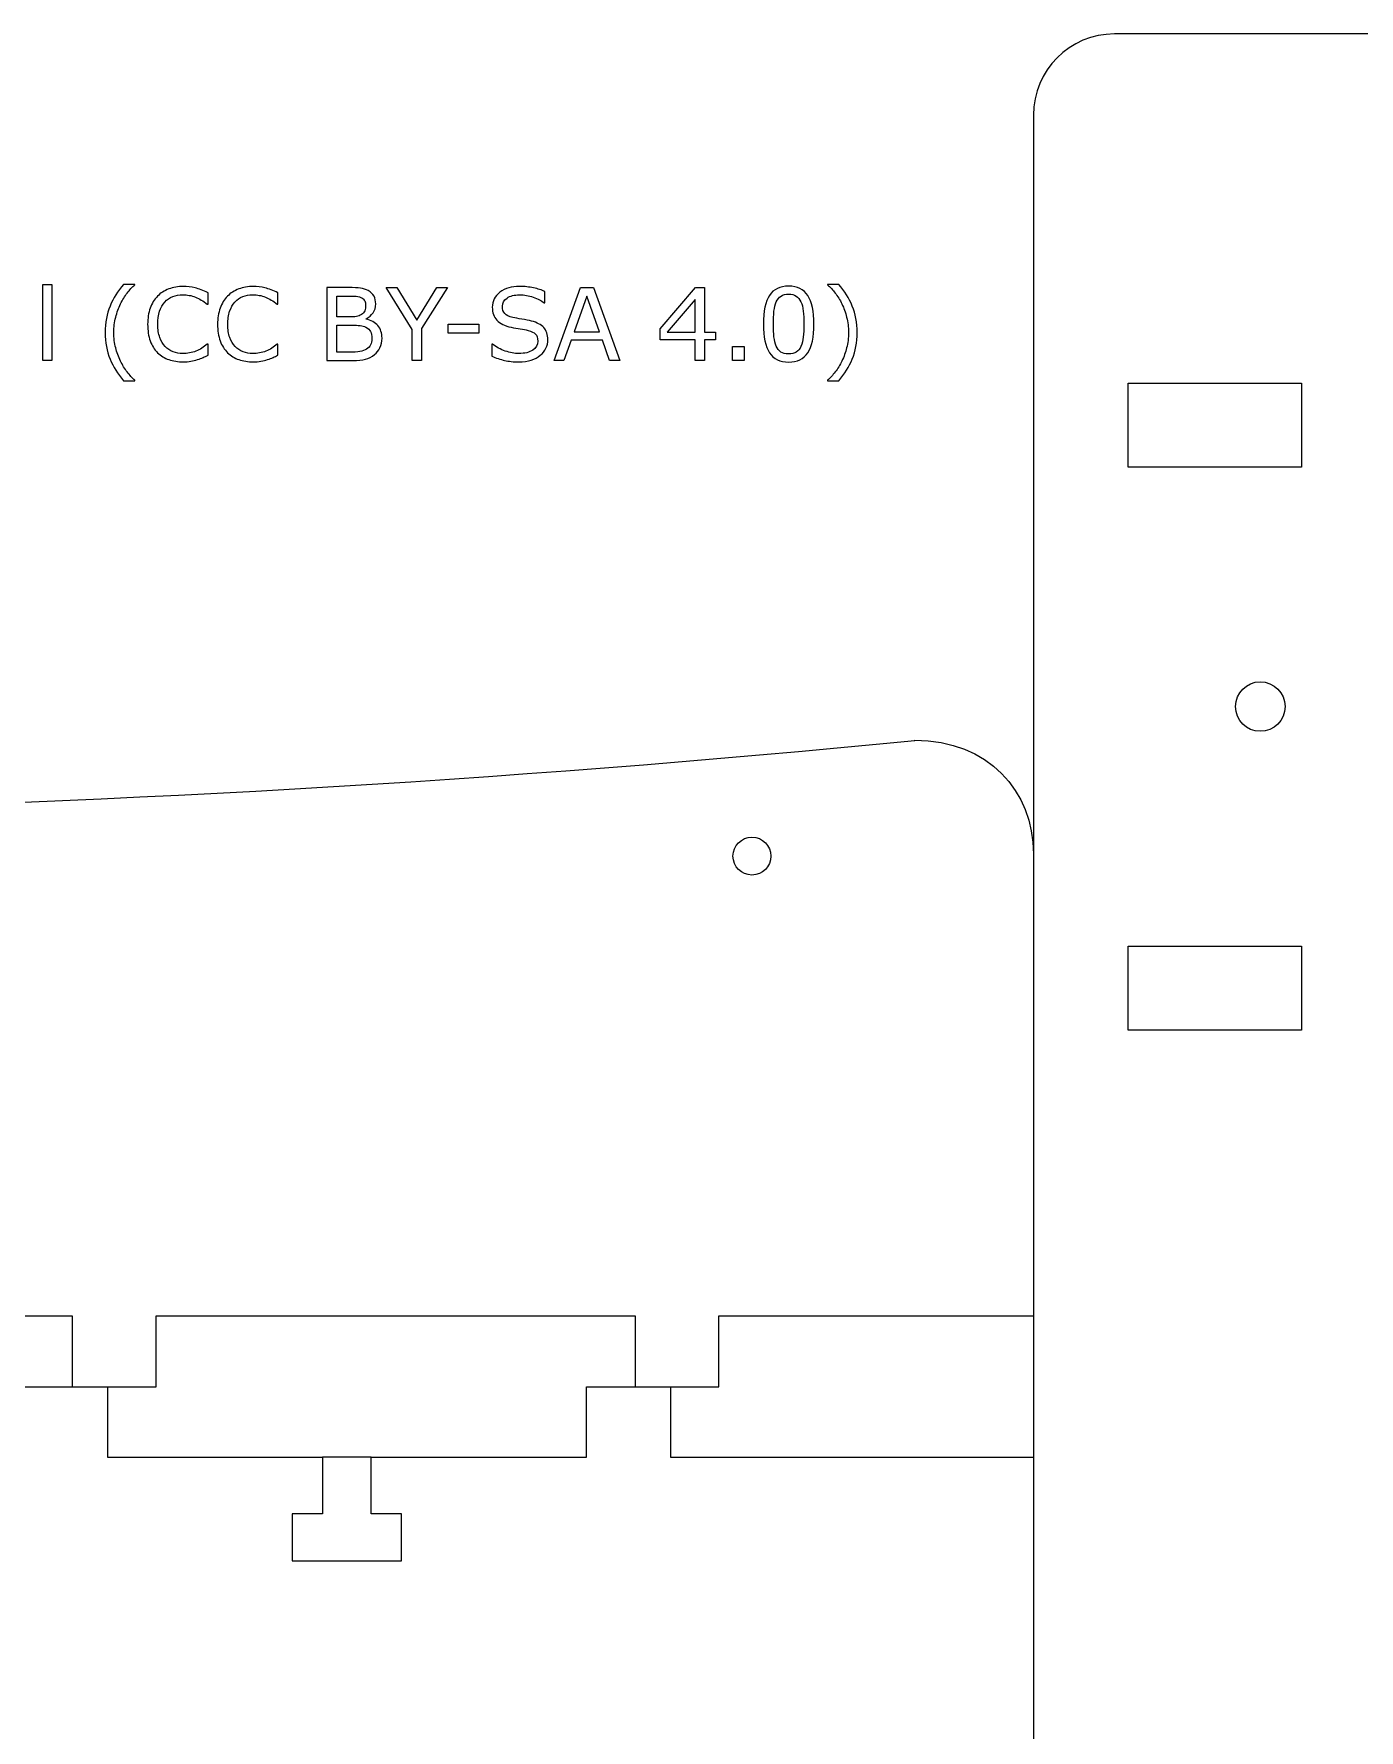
# Model space of a CAD drawing. Extents: x -242 to 725, y -105 to 391.
# Drawn here: x -23 to 74.9, y 253.3 to 378.7 of the extents above; entities that cross this region are included whole.
import ezdxf

# ---------------------------------------------------------------- set-up
doc = ezdxf.new("R2010")
doc.units = 0
doc.header["$MEASUREMENT"] = 0
doc.layers.add('LAYER_1', color=160, linetype='Continuous')
doc.layers.add('LAYER_X5F_1_X5F_0', color=160, linetype='Continuous')

# ---------------------------------------------------------------- blocks, each defined once
blk = doc.blocks.new('AI9-BLK1')
at = {"layer": 'LAYER_1', "color": 7}
for points in [[(80.19, -10.87), (79.51, -10.87), (79.51, -5.24), (80.19, -5.24)], [(109.41, -5.48), (107.51, -8.51), (107.51, -10.87), (106.8, -10.87), (106.8, -8.58), (104.89, -5.48), (105.68, -5.48), (107.16, -7.89), (108.64, -5.48)], [(122.16, -10.87), (121.4, -10.87), (120.88, -9.37), (118.55, -9.37), (118.03, -10.87), (117.3, -10.87), (119.26, -5.48), (120.21, -5.48)], [(120.65, -8.75), (119.71, -6.11), (118.77, -8.75)], [(129.22, -9.35), (128.42, -9.35), (128.42, -10.87), (127.73, -10.87), (127.73, -9.35), (125.15, -9.35), (125.15, -8.52), (127.75, -5.48), (128.42, -5.48), (128.42, -8.76), (129.22, -8.76)], [(127.73, -8.76), (127.73, -6.36), (125.66, -8.76)], [(111.73, -8.84), (109.47, -8.84), (109.47, -8.19), (111.73, -8.19)], [(131.35, -10.87), (130.49, -10.87), (130.49, -9.83), (131.35, -9.83)]]:
    blk.add_lwpolyline(points, close=True, dxfattribs=at)
for points, knots in [([(86.31, -12.36), (86.31, -12.36), (85.48, -12.36), (85.48, -12.36), (85.05, -11.87), (84.72, -11.33), (84.48, -10.76), (84.24, -10.18), (84.12, -9.52), (84.12, -8.8), (84.12, -8.07), (84.24, -7.42), (84.48, -6.84), (84.72, -6.26), (85.05, -5.73), (85.48, -5.24), (85.48, -5.24), (86.31, -5.24), (86.31, -5.24), (86.31, -5.24), (86.31, -5.27), (86.31, -5.27), (86.11, -5.45), (85.92, -5.65), (85.75, -5.88), (85.57, -6.11), (85.4, -6.38), (85.25, -6.69), (85.11, -6.98), (84.99, -7.31), (84.9, -7.67), (84.81, -8.03), (84.76, -8.4), (84.76, -8.8), (84.76, -9.21), (84.81, -9.59), (84.9, -9.93), (84.98, -10.27), (85.1, -10.6), (85.25, -10.91), (85.4, -11.2), (85.56, -11.47), (85.75, -11.71), (85.93, -11.95), (86.12, -12.16), (86.31, -12.32), (86.31, -12.32), (86.31, -12.36), (86.31, -12.36)], [0, 0, 0, 0, 1, 1, 1, 2, 2, 2, 3, 3, 3, 4, 4, 4, 5, 5, 5, 6, 6, 6, 7, 7, 7, 8, 8, 8, 9, 9, 9, 10, 10, 10, 11, 11, 11, 12, 12, 12, 13, 13, 13, 14, 14, 14, 15, 15, 15, 16, 16, 16, 16]), ([(91.72, -10.48), (91.59, -10.54), (91.47, -10.59), (91.36, -10.65), (91.25, -10.7), (91.11, -10.75), (90.94, -10.8), (90.79, -10.85), (90.63, -10.89), (90.46, -10.92), (90.29, -10.95), (90.1, -10.97), (89.89, -10.97), (89.5, -10.97), (89.15, -10.91), (88.83, -10.8), (88.51, -10.7), (88.23, -10.52), (87.99, -10.29), (87.76, -10.06), (87.58, -9.77), (87.45, -9.42), (87.32, -9.06), (87.26, -8.65), (87.26, -8.19), (87.26, -7.74), (87.32, -7.35), (87.44, -7), (87.57, -6.65), (87.75, -6.35), (87.99, -6.11), (88.22, -5.88), (88.49, -5.7), (88.82, -5.58), (89.14, -5.45), (89.5, -5.39), (89.9, -5.39), (90.18, -5.39), (90.47, -5.43), (90.76, -5.5), (91.05, -5.57), (91.37, -5.69), (91.72, -5.86), (91.72, -5.86), (91.72, -6.71), (91.72, -6.71), (91.72, -6.71), (91.67, -6.71), (91.67, -6.71), (91.37, -6.47), (91.08, -6.29), (90.79, -6.18), (90.49, -6.06), (90.18, -6.01), (89.85, -6.01), (89.58, -6.01), (89.33, -6.05), (89.12, -6.14), (88.9, -6.23), (88.7, -6.36), (88.53, -6.55), (88.37, -6.73), (88.24, -6.96), (88.14, -7.23), (88.05, -7.51), (88.01, -7.83), (88.01, -8.19), (88.01, -8.57), (88.06, -8.89), (88.16, -9.16), (88.26, -9.44), (88.39, -9.66), (88.55, -9.83), (88.72, -10.01), (88.92, -10.14), (89.15, -10.22), (89.37, -10.31), (89.61, -10.35), (89.86, -10.35), (90.2, -10.35), (90.52, -10.29), (90.83, -10.18), (91.13, -10.06), (91.41, -9.88), (91.67, -9.65), (91.67, -9.65), (91.72, -9.65), (91.72, -9.65), (91.72, -9.65), (91.72, -10.48), (91.72, -10.48)], [0, 0, 0, 0, 1, 1, 1, 2, 2, 2, 3, 3, 3, 4, 4, 4, 5, 5, 5, 6, 6, 6, 7, 7, 7, 8, 8, 8, 9, 9, 9, 10, 10, 10, 11, 11, 11, 12, 12, 12, 13, 13, 13, 14, 14, 14, 15, 15, 15, 16, 16, 16, 17, 17, 17, 18, 18, 18, 19, 19, 19, 20, 20, 20, 21, 21, 21, 22, 22, 22, 23, 23, 23, 24, 24, 24, 25, 25, 25, 26, 26, 26, 27, 27, 27, 28, 28, 28, 29, 29, 29, 30, 30, 30, 30]), ([(96.89, -10.48), (96.76, -10.54), (96.64, -10.59), (96.53, -10.65), (96.43, -10.7), (96.29, -10.75), (96.11, -10.8), (95.97, -10.85), (95.81, -10.89), (95.63, -10.92), (95.46, -10.95), (95.27, -10.97), (95.06, -10.97), (94.67, -10.97), (94.32, -10.91), (94, -10.8), (93.68, -10.7), (93.4, -10.52), (93.17, -10.29), (92.93, -10.06), (92.75, -9.77), (92.62, -9.42), (92.49, -9.06), (92.43, -8.65), (92.43, -8.19), (92.43, -7.74), (92.49, -7.35), (92.62, -7), (92.74, -6.65), (92.92, -6.35), (93.16, -6.11), (93.39, -5.88), (93.66, -5.7), (93.99, -5.58), (94.31, -5.45), (94.67, -5.39), (95.07, -5.39), (95.36, -5.39), (95.65, -5.43), (95.93, -5.5), (96.22, -5.57), (96.54, -5.69), (96.89, -5.86), (96.89, -5.86), (96.89, -6.71), (96.89, -6.71), (96.89, -6.71), (96.84, -6.71), (96.84, -6.71), (96.54, -6.47), (96.25, -6.29), (95.96, -6.18), (95.67, -6.06), (95.36, -6.01), (95.02, -6.01), (94.75, -6.01), (94.51, -6.05), (94.29, -6.14), (94.07, -6.23), (93.88, -6.36), (93.71, -6.55), (93.54, -6.73), (93.41, -6.96), (93.32, -7.23), (93.22, -7.51), (93.18, -7.83), (93.18, -8.19), (93.18, -8.57), (93.23, -8.89), (93.33, -9.16), (93.43, -9.44), (93.57, -9.66), (93.73, -9.83), (93.9, -10.01), (94.09, -10.14), (94.32, -10.22), (94.54, -10.31), (94.78, -10.35), (95.03, -10.35), (95.38, -10.35), (95.7, -10.29), (96, -10.18), (96.3, -10.06), (96.58, -9.88), (96.84, -9.65), (96.84, -9.65), (96.89, -9.65), (96.89, -9.65), (96.89, -9.65), (96.89, -10.48), (96.89, -10.48)], [0, 0, 0, 0, 1, 1, 1, 2, 2, 2, 3, 3, 3, 4, 4, 4, 5, 5, 5, 6, 6, 6, 7, 7, 7, 8, 8, 8, 9, 9, 9, 10, 10, 10, 11, 11, 11, 12, 12, 12, 13, 13, 13, 14, 14, 14, 15, 15, 15, 16, 16, 16, 17, 17, 17, 18, 18, 18, 19, 19, 19, 20, 20, 20, 21, 21, 21, 22, 22, 22, 23, 23, 23, 24, 24, 24, 25, 25, 25, 26, 26, 26, 27, 27, 27, 28, 28, 28, 29, 29, 29, 30, 30, 30, 30]), ([(104.58, -9.21), (104.58, -9.48), (104.53, -9.72), (104.43, -9.92), (104.33, -10.13), (104.19, -10.3), (104.02, -10.43), (103.82, -10.59), (103.6, -10.7), (103.35, -10.77), (103.11, -10.84), (102.8, -10.87), (102.43, -10.87), (102.43, -10.87), (100.51, -10.87), (100.51, -10.87), (100.51, -10.87), (100.51, -5.48), (100.51, -5.48), (100.51, -5.48), (102.11, -5.48), (102.11, -5.48), (102.5, -5.48), (102.8, -5.49), (102.99, -5.52), (103.19, -5.55), (103.38, -5.61), (103.56, -5.7), (103.75, -5.81), (103.9, -5.94), (103.99, -6.1), (104.07, -6.27), (104.12, -6.46), (104.12, -6.69), (104.12, -6.95), (104.05, -7.16), (103.92, -7.34), (103.79, -7.52), (103.62, -7.67), (103.4, -7.78), (103.4, -7.78), (103.4, -7.81), (103.4, -7.81), (103.77, -7.88), (104.06, -8.04), (104.27, -8.29), (104.48, -8.53), (104.58, -8.84), (104.58, -9.21)], [0, 0, 0, 0, 1, 1, 1, 2, 2, 2, 3, 3, 3, 4, 4, 4, 5, 5, 5, 6, 6, 6, 7, 7, 7, 8, 8, 8, 9, 9, 9, 10, 10, 10, 11, 11, 11, 12, 12, 12, 13, 13, 13, 14, 14, 14, 15, 15, 15, 16, 16, 16, 16]), ([(103.37, -6.79), (103.37, -6.66), (103.35, -6.55), (103.31, -6.46), (103.26, -6.37), (103.19, -6.3), (103.1, -6.24), (102.98, -6.18), (102.85, -6.14), (102.68, -6.12), (102.52, -6.1), (102.32, -6.1), (102.08, -6.1), (102.08, -6.1), (101.23, -6.1), (101.23, -6.1), (101.23, -6.1), (101.23, -7.65), (101.23, -7.65), (101.23, -7.65), (102.16, -7.65), (102.16, -7.65), (102.38, -7.65), (102.56, -7.64), (102.69, -7.62), (102.82, -7.59), (102.95, -7.55), (103.06, -7.47), (103.17, -7.4), (103.25, -7.31), (103.3, -7.19), (103.35, -7.08), (103.37, -6.94), (103.37, -6.79)], [0, 0, 0, 0, 1, 1, 1, 2, 2, 2, 3, 3, 3, 4, 4, 4, 5, 5, 5, 6, 6, 6, 7, 7, 7, 8, 8, 8, 9, 9, 9, 10, 10, 10, 11, 11, 11, 11]), ([(116.84, -9.34), (116.84, -9.54), (116.79, -9.75), (116.69, -9.96), (116.6, -10.16), (116.46, -10.34), (116.28, -10.48), (116.09, -10.63), (115.87, -10.75), (115.61, -10.84), (115.35, -10.93), (115.04, -10.97), (114.68, -10.97), (114.3, -10.97), (113.95, -10.93), (113.64, -10.86), (113.33, -10.79), (113.01, -10.68), (112.69, -10.54), (112.69, -10.54), (112.69, -9.65), (112.69, -9.65), (112.69, -9.65), (112.74, -9.65), (112.74, -9.65), (113.02, -9.87), (113.33, -10.05), (113.69, -10.17), (114.04, -10.29), (114.38, -10.35), (114.69, -10.35), (115.13, -10.35), (115.47, -10.27), (115.72, -10.1), (115.97, -9.94), (116.09, -9.71), (116.09, -9.44), (116.09, -9.2), (116.03, -9.02), (115.92, -8.91), (115.8, -8.8), (115.62, -8.71), (115.38, -8.64), (115.2, -8.6), (115.01, -8.56), (114.8, -8.53), (114.59, -8.49), (114.36, -8.45), (114.13, -8.41), (113.65, -8.3), (113.3, -8.13), (113.07, -7.89), (112.84, -7.64), (112.73, -7.32), (112.73, -6.93), (112.73, -6.48), (112.92, -6.11), (113.3, -5.82), (113.68, -5.53), (114.16, -5.39), (114.74, -5.39), (115.12, -5.39), (115.47, -5.43), (115.78, -5.5), (116.1, -5.57), (116.38, -5.66), (116.62, -5.77), (116.62, -5.77), (116.62, -6.61), (116.62, -6.61), (116.62, -6.61), (116.57, -6.61), (116.57, -6.61), (116.36, -6.44), (116.1, -6.3), (115.76, -6.18), (115.43, -6.07), (115.09, -6.01), (114.74, -6.01), (114.36, -6.01), (114.06, -6.09), (113.82, -6.25), (113.59, -6.41), (113.48, -6.61), (113.48, -6.86), (113.48, -7.09), (113.53, -7.26), (113.65, -7.39), (113.77, -7.52), (113.97, -7.62), (114.26, -7.68), (114.41, -7.72), (114.63, -7.76), (114.92, -7.81), (115.2, -7.85), (115.44, -7.9), (115.64, -7.95), (116.03, -8.06), (116.33, -8.22), (116.54, -8.43), (116.74, -8.65), (116.84, -8.95), (116.84, -9.34)], [0, 0, 0, 0, 1, 1, 1, 2, 2, 2, 3, 3, 3, 4, 4, 4, 5, 5, 5, 6, 6, 6, 7, 7, 7, 8, 8, 8, 9, 9, 9, 10, 10, 10, 11, 11, 11, 12, 12, 12, 13, 13, 13, 14, 14, 14, 15, 15, 15, 16, 16, 16, 17, 17, 17, 18, 18, 18, 19, 19, 19, 20, 20, 20, 21, 21, 21, 22, 22, 22, 23, 23, 23, 24, 24, 24, 25, 25, 25, 26, 26, 26, 27, 27, 27, 28, 28, 28, 29, 29, 29, 30, 30, 30, 31, 31, 31, 32, 32, 32, 33, 33, 33, 34, 34, 34, 34]), ([(136.5, -8.17), (136.5, -9.14), (136.35, -9.85), (136.04, -10.3), (135.74, -10.75), (135.27, -10.98), (134.63, -10.98), (133.99, -10.98), (133.52, -10.75), (133.22, -10.29), (132.92, -9.83), (132.77, -9.13), (132.77, -8.18), (132.77, -7.22), (132.92, -6.51), (133.22, -6.05), (133.52, -5.6), (133.99, -5.37), (134.63, -5.37), (135.28, -5.37), (135.75, -5.6), (136.05, -6.07), (136.35, -6.53), (136.5, -7.23), (136.5, -8.17)], [0, 0, 0, 0, 1, 1, 1, 2, 2, 2, 3, 3, 3, 4, 4, 4, 5, 5, 5, 6, 6, 6, 7, 7, 7, 8, 8, 8, 8]), ([(135.54, -9.82), (135.63, -9.62), (135.68, -9.39), (135.71, -9.13), (135.74, -8.86), (135.76, -8.54), (135.76, -8.17), (135.76, -7.8), (135.74, -7.48), (135.71, -7.21), (135.68, -6.94), (135.63, -6.71), (135.54, -6.53), (135.45, -6.34), (135.34, -6.2), (135.19, -6.11), (135.05, -6.01), (134.86, -5.96), (134.63, -5.96), (134.41, -5.96), (134.22, -6.01), (134.07, -6.11), (133.93, -6.2), (133.81, -6.34), (133.72, -6.53), (133.64, -6.71), (133.58, -6.94), (133.55, -7.23), (133.52, -7.52), (133.51, -7.84), (133.51, -8.18), (133.51, -8.56), (133.52, -8.87), (133.55, -9.12), (133.58, -9.38), (133.63, -9.6), (133.72, -9.81), (133.8, -9.99), (133.91, -10.14), (134.06, -10.24), (134.2, -10.34), (134.39, -10.38), (134.63, -10.38), (134.86, -10.38), (135.05, -10.34), (135.2, -10.24), (135.35, -10.15), (135.46, -10.01), (135.54, -9.82)], [0, 0, 0, 0, 1, 1, 1, 2, 2, 2, 3, 3, 3, 4, 4, 4, 5, 5, 5, 6, 6, 6, 7, 7, 7, 8, 8, 8, 9, 9, 9, 10, 10, 10, 11, 11, 11, 12, 12, 12, 13, 13, 13, 14, 14, 14, 15, 15, 15, 16, 16, 16, 16]), ([(139.7, -8.8), (139.7, -9.52), (139.58, -10.18), (139.34, -10.76), (139.1, -11.33), (138.77, -11.87), (138.34, -12.36), (138.34, -12.36), (137.51, -12.36), (137.51, -12.36), (137.51, -12.36), (137.51, -12.32), (137.51, -12.32), (137.7, -12.16), (137.89, -11.95), (138.07, -11.71), (138.26, -11.47), (138.43, -11.2), (138.57, -10.91), (138.72, -10.6), (138.84, -10.27), (138.92, -9.93), (139.01, -9.59), (139.06, -9.21), (139.06, -8.8), (139.06, -8.4), (139.01, -8.03), (138.92, -7.67), (138.83, -7.31), (138.72, -6.98), (138.57, -6.69), (138.42, -6.38), (138.25, -6.11), (138.07, -5.88), (137.9, -5.65), (137.71, -5.45), (137.51, -5.27), (137.51, -5.27), (137.51, -5.24), (137.51, -5.24), (137.51, -5.24), (138.34, -5.24), (138.34, -5.24), (138.77, -5.73), (139.1, -6.26), (139.34, -6.84), (139.58, -7.42), (139.7, -8.07), (139.7, -8.8)], [0, 0, 0, 0, 1, 1, 1, 2, 2, 2, 3, 3, 3, 4, 4, 4, 5, 5, 5, 6, 6, 6, 7, 7, 7, 8, 8, 8, 9, 9, 9, 10, 10, 10, 11, 11, 11, 12, 12, 12, 13, 13, 13, 14, 14, 14, 15, 15, 15, 16, 16, 16, 16]), ([(103.83, -9.24), (103.83, -9.02), (103.8, -8.85), (103.74, -8.73), (103.67, -8.6), (103.55, -8.49), (103.38, -8.4), (103.27, -8.34), (103.12, -8.3), (102.96, -8.28), (102.79, -8.27), (102.59, -8.26), (102.36, -8.26), (102.36, -8.26), (101.23, -8.26), (101.23, -8.26), (101.23, -8.26), (101.23, -10.25), (101.23, -10.25), (101.23, -10.25), (102.18, -10.25), (102.18, -10.25), (102.49, -10.25), (102.75, -10.24), (102.95, -10.2), (103.15, -10.17), (103.31, -10.11), (103.44, -10.03), (103.58, -9.93), (103.68, -9.83), (103.74, -9.71), (103.8, -9.59), (103.83, -9.43), (103.83, -9.24)], [0, 0, 0, 0, 1, 1, 1, 2, 2, 2, 3, 3, 3, 4, 4, 4, 5, 5, 5, 6, 6, 6, 7, 7, 7, 8, 8, 8, 9, 9, 9, 10, 10, 10, 11, 11, 11, 11])]:
    blk.add_open_spline(points, degree=3, knots=knots, dxfattribs=at)

msp = doc.modelspace()

# ---------------------------------------------------------------- linework, layer by layer
at = {"layer": 'LAYER_X5F_1_X5F_0', "color": 1}
msp.add_line((1.88, 273.49), (-1.72, 273.49), dxfattribs=at)
for points in [[(57.83, 346.66), (57.83, 352.85), (70.63, 352.85), (70.63, 346.66)], [(57.83, 305.05), (57.83, 311.25), (70.63, 311.25), (70.63, 305.05)]]:
    msp.add_lwpolyline(points, close=True, dxfattribs=at)
msp.add_lwpolyline([(-122.15, 273.49), (-23.82, 273.49), (-23.82, 273.49), (-23.82, 278.68), (-17.61, 278.68), (-17.61, 273.49), (-1.72, 273.49), (-1.72, 269.3), (-3.97, 269.3), (-3.97, 265.82), (4.13, 265.82), (4.13, 269.3), (1.88, 269.3), (1.88, 273.49), (17.79, 273.49), (17.79, 278.68), (24, 278.68), (24, 273.49), (50.82, 273.49)], dxfattribs=at)
msp.add_circle((67.59, 328.96), 1.83, dxfattribs=at)
at = {"layer": 'LAYER_X5F_1_X5F_0', "color": 7}
for points, knots in [([(56.82, 134.66), (53.5, 134.66), (50.82, 137.34), (50.82, 140.66), (50.82, 140.66), (50.82, 372.67), (50.82, 372.67), (50.82, 375.98), (53.5, 378.67), (56.82, 378.67), (56.82, 378.67), (399.09, 378.67), (399.09, 378.67), (399.09, 378.67), (399.09, 378.67), (399.09, 378.67), (418.99, 378.67), (420.45, 324.22), (420.45, 256.94), (420.45, 189.35), (418.99, 134.66), (399.09, 134.66), (399.09, 134.66), (56.82, 134.66), (56.82, 134.66), (56.82, 134.66), (56.82, 134.66), (56.82, 134.66)], [0, 0, 0, 0, 1, 1, 1, 2, 2, 2, 3, 3, 3, 4, 4, 4, 5, 5, 5, 6, 6, 6, 7, 7, 7, 8, 8, 8, 9, 9, 9, 9]), ([(-141.19, 323.24), (-157.44, 324.23), (-154.23, 323.73), (-165.39, 324.65), (-172.22, 325.19), (-176.55, 325.8), (-183.37, 326.47), (-188.8, 326.47), (-193.19, 322.71), (-193.19, 318.07), (-193.19, 318.07), (-193.19, 143.16), (-193.19, 143.16), (-193.19, 138.52), (-189.36, 134.76), (-183.93, 134.76), (-108.95, 142.09), (-33.42, 142.06), (41.56, 134.66), (41.56, 134.66), (41.5, 134.66), (41.5, 134.66), (46.93, 134.66), (50.82, 138.42), (50.82, 143.06), (50.82, 143.06), (50.82, 318.07), (50.82, 318.07), (50.82, 322.71), (47.49, 326.47), (42.06, 326.47), (42.06, 326.47), (42.06, 326.46), (42.06, 326.46), (-19.13, 320.43), (-79.94, 319.44), (-141.19, 323.24)], [0, 0, 0, 0, 1, 1, 1, 2, 2, 2, 3, 3, 3, 4, 4, 4, 5, 5, 5, 6, 6, 6, 7, 7, 7, 8, 8, 8, 9, 9, 9, 10, 10, 10, 11, 11, 11, 12, 12, 12, 12])]:
    msp.add_open_spline(points, degree=3, knots=knots, dxfattribs=at)
at = {"layer": 'LAYER_X5F_1_X5F_0', "color": 1}
for points, knots in [([(28.62, 317.91), (28.62, 317.13), (29.25, 316.51), (30.02, 316.51), (30.8, 316.51), (31.42, 317.13), (31.42, 317.91), (31.42, 318.68), (30.8, 319.31), (30.02, 319.31), (29.25, 319.31), (28.62, 318.68), (28.62, 317.91), (28.62, 317.91), (28.62, 317.91), (28.62, 317.91)], [0, 0, 0, 0, 1, 1, 1, 2, 2, 2, 3, 3, 3, 4, 4, 4, 5, 5, 5, 5]), ([(-140.68, 283.93), (-140.68, 283.93), (-124.77, 283.93), (-124.77, 283.93), (-124.77, 283.93), (-124.77, 278.68), (-124.77, 278.68), (-124.77, 278.68), (-118.56, 278.68), (-118.56, 278.68), (-118.56, 278.68), (-118.56, 283.93), (-118.56, 283.93), (-118.56, 283.93), (-20.23, 283.93), (-20.23, 283.93), (-20.23, 283.93), (-20.23, 283.93), (-20.23, 283.93), (-20.23, 283.93), (-20.23, 278.68), (-20.23, 278.68), (-20.23, 278.68), (-20.23, 278.68), (-20.23, 278.68), (-20.23, 278.68), (-14.02, 278.68), (-14.02, 278.68), (-14.02, 278.68), (-14.02, 283.93), (-14.02, 283.93), (-14.02, 283.93), (-14.02, 283.93), (-14.02, 283.93), (-14.02, 283.93), (21.38, 283.93), (21.38, 283.93), (21.38, 283.93), (21.38, 283.93), (21.38, 283.93), (21.38, 283.93), (21.38, 278.68), (21.38, 278.68), (21.38, 278.68), (27.58, 278.68), (27.58, 278.68), (27.58, 278.68), (27.58, 283.93), (27.58, 283.93), (27.58, 283.93), (50.82, 283.93), (50.82, 283.93)], [0, 0, 0, 0, 1, 1, 1, 2, 2, 2, 3, 3, 3, 4, 4, 4, 5, 5, 5, 6, 6, 6, 7, 7, 7, 8, 8, 8, 9, 9, 9, 10, 10, 10, 11, 11, 11, 12, 12, 12, 13, 13, 13, 14, 14, 14, 15, 15, 15, 16, 16, 16, 17, 17, 17, 17])]:
    msp.add_open_spline(points, degree=3, knots=knots, dxfattribs=at)

# ---------------------------------------------------------------- block references
at = {"layer": 'LAYER_1', "color": 7}
msp.add_blockref('AI9-BLK1', (-101.9, 365.4), dxfattribs=at)

doc.saveas('drawing.dxf')
